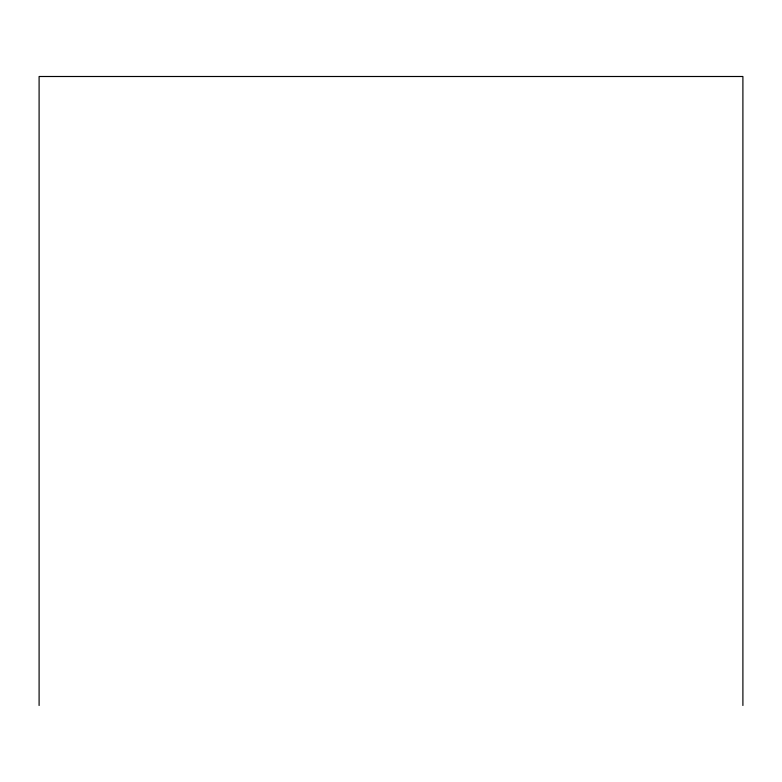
<?xml version="1.0" encoding="UTF-8"?>
<svg xmlns="http://www.w3.org/2000/svg" width="782" height="782" viewBox="0 0 782 782"><rect width="100%" height="100%" fill="white"/><g stroke="black" fill="none" stroke-linecap="round" stroke-linejoin="round"><path stroke-width="1.17" d="M742.9 705.501L742.9 76.499L39.1 76.499L39.1 705.501"/></g></svg>
